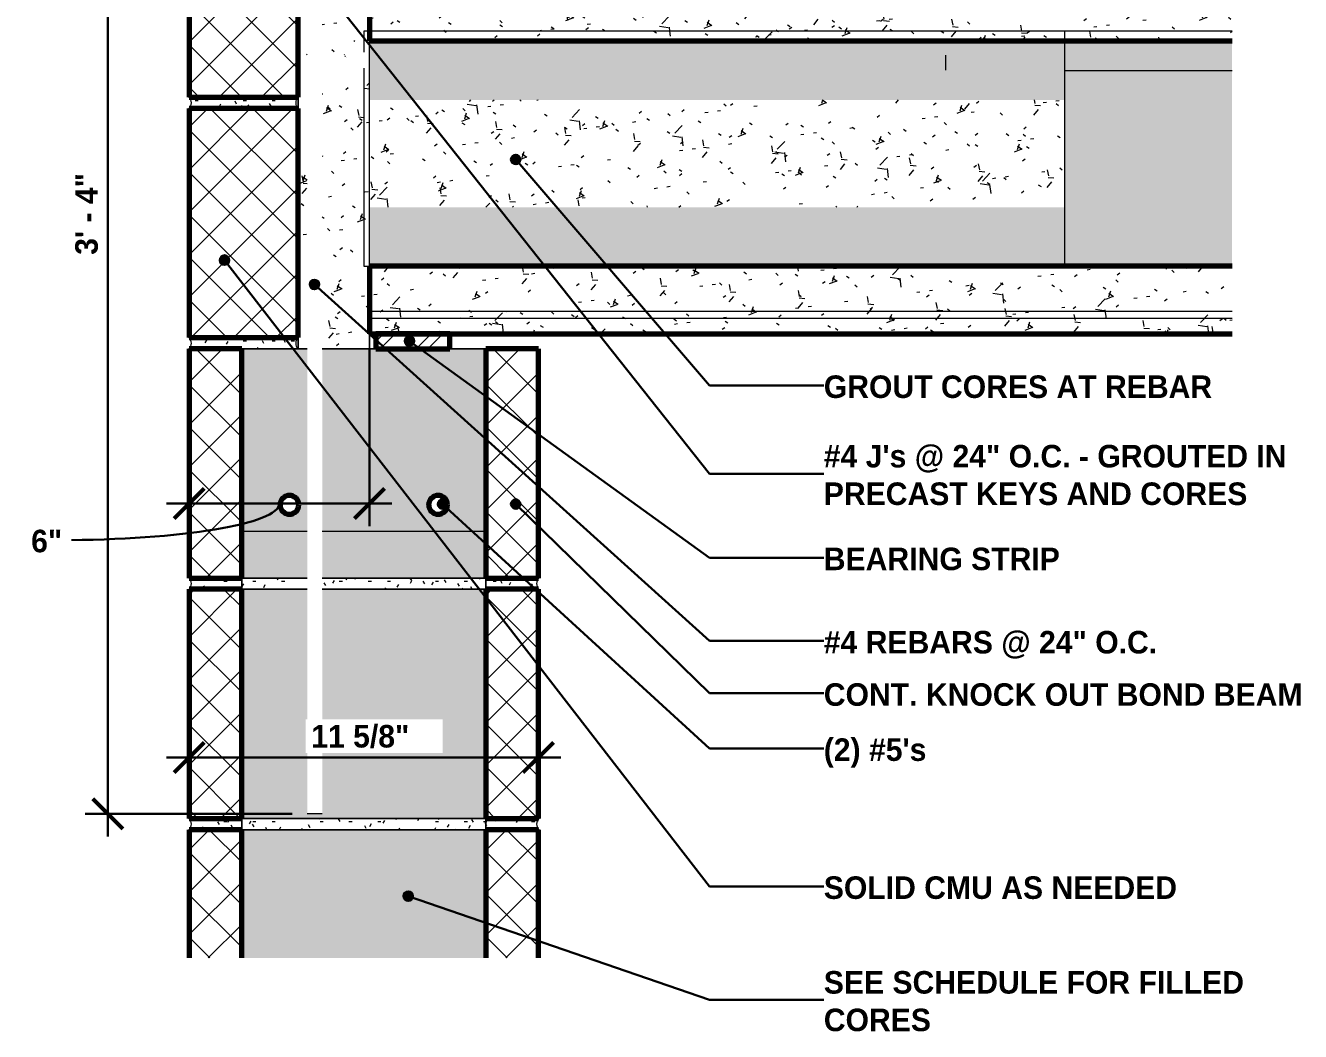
# Model space of a CAD drawing. Header units: inches. Extents: x -15746 to 650, y -81 to 12338.
# Drawn here: x 607.34 to 649.78, y -80.66 to -47.19 of the extents above; entities that cross this region are included whole.
import ezdxf

# ---------------------------------------------------------------- set-up
doc = ezdxf.new("R2010")
doc.units = ezdxf.units.IN
doc.header["$MEASUREMENT"] = 0
for name, color, linetype, lineweight in [('A-ANNO-DIMS', 211, 'Continuous', 9), ('A-ANNO-DIMS-8', 211, 'Continuous', 9), ('A-ANNO-IDEN', 131, 'Continuous', 30), ('A-WALL', 113, 'Continuous', 13), ('A-WALL-PATT', 111, 'Continuous', 18)]:
    doc.layers.add(name, color=color, linetype=linetype, lineweight=lineweight)
doc.styles.add('Century Gothic_B_1', font='', dxfattribs={"height": 0.75})
doc.styles.get('Century Gothic_B_1').set_extended_font_data('Century Gothic', bold=True)
doc.dimstyles.new('OD__1_16__Tol__', dxfattribs={"dimscale": 12, "dimtxt": 0.783126, "dimasz": 0.083333, "dimexe": 0.0625, "dimexo": 0.041667, "dimgap": 0.010417, "dimtad": 1, "dimdec": 4, "dimrnd": 0.0625, "dimzin": 3, "dimdsep": 46, "dimlunit": 4, "dimtxsty": 'Century Gothic_B_1', "dimblk1": 'OBLIQUE', "dimblk2": 'OBLIQUE', "dimsah": 1, "dimcen": 0.09, "dimdle": 0.0625, "dimazin": 0, "dimtfac": 1, "dimtdec": 4, "dimtix": 1, "dimtmove": 0, "dimatfit": 3, "dimfxl": 1, "dimtvp": 1, "dimtfill": 1, "dimfrac": 2, "dimtolj": 1, "dimtzin": 0, "dimlwd": 30, "dimlwe": 30, "dimarcsym": 2})
doc.dimstyles.new('OD__1_16__Tol___1', dxfattribs={"dimscale": 12, "dimtxt": 0.783126, "dimasz": 0.083333, "dimexe": 0.0625, "dimexo": 0.041667, "dimgap": 0.010417, "dimtad": 1, "dimdec": 4, "dimrnd": 0.0625, "dimzin": 3, "dimdsep": 46, "dimlunit": 4, "dimtxsty": 'Century Gothic_B_1', "dimblk1": 'OBLIQUE', "dimblk2": 'OBLIQUE', "dimsah": 1, "dimcen": 0.09, "dimdle": 0.0625, "dimazin": 0, "dimtfac": 1, "dimtdec": 4, "dimtix": 1, "dimtmove": 1, "dimatfit": 3, "dimfxl": 1, "dimtvp": 1, "dimtfill": 1, "dimfrac": 2, "dimtolj": 1, "dimtzin": 0, "dimlwd": 30, "dimlwe": 30, "dimarcsym": 2})
doc.dimstyles.new('OD__1_8__Tol__', dxfattribs={"dimscale": 12, "dimtxt": 0.783126, "dimasz": 0.083333, "dimexe": 0.0625, "dimexo": 0.041667, "dimgap": 0.010417, "dimtad": 1, "dimdec": 3, "dimrnd": 0.125, "dimzin": 3, "dimdsep": 46, "dimlunit": 4, "dimtxsty": 'Century Gothic_B_1', "dimblk1": 'OBLIQUE', "dimblk2": 'OBLIQUE', "dimsah": 1, "dimcen": 0.09, "dimdle": 0.0625, "dimazin": 0, "dimtfac": 1, "dimtdec": 4, "dimtix": 1, "dimtmove": 0, "dimatfit": 3, "dimfxl": 1, "dimtvp": 1, "dimtfill": 1, "dimfrac": 2, "dimtolj": 1, "dimtzin": 0, "dimlwd": 30, "dimlwe": 30, "dimarcsym": 2})
pattern_1 = [(50, (2007.869, -114.959), (2.29529108, -0.20022947), [0.24, -2.64]), (355, (2007.869, -114.959), (-0.44391855, 2.40684884), [0.192, -2.112]), (100.451, (2008.061, -114.976), (1.85147686, 2.206452), [0.204, -2.244]), (46.184, (2007.869, -114.319), (3.41498314, -0.5298822), [0.36, -3.96]), (96.636, (2008.154, -114.363), (2.9907744, 3.1175039), [0.306, -3.365]), (351.184, (2007.869, -114.319), (2.9911175, 3.1174062), [0.288, -3.168]), (21, (2008.189, -114.479), (1.91043364, -1.28790384), [0.24, -2.64]), (326, (2008.189, -114.479), (0.77860356, 2.3202934), [0.192, -2.112]), (71.451, (2008.349, -114.586), (2.6890473, 1.0321926), [0.204, -2.244]), (37.5, (2007.869, -114.959), (0.038893785, 1.064692103), [0.106, -1.981, 0.106, -2.038, -2.12]), (37.5, (2007.869, -114.959), (0.038893785, 1.064692103), [-4.23, 0.106, -2.014]), (7.5, (2007.869, -114.959), (0.84152303, 1.26163425), [0.106, -1.117, 0.106, -1.933, -0.808]), (7.5, (2007.869, -114.959), (0.84152303, 1.26163425), [-3.261, 0.106, -0.702]), (327.5, (2007.156, -114.959), (1.707841713, -0.07187965), [0.106, -0.694, 0.106, -2.39, -3.312]), (327.5, (2007.156, -114.959), (1.707841713, -0.07187965), [-3.296, 0.106, -3.206]), (317.5, (2006.836, -114.959), (1.86586297, 0.32069512), [0.106, -0.934, 0.106, -1.552, -2.352]), (317.5, (2006.836, -114.959), (1.86586297, 0.32069512), [-2.698, 0.106, -2.246])]
pattern_2 = [(0, (2007.869, -114.959), (1.28, 0.32), [0.106, -0.854, 0.106, -0.854, -5.12]), (0, (2007.869, -114.959), (1.28, 0.32), [-1.92, 0.106, -1.814, 0.106, -0.854, -2.24]), (0, (2007.869, -114.959), (1.28, 0.32), [-4.8, 0.106, -0.534, 0.106, -1.494]), (120, (2008.349, -114.799), (-0.917128129, 0.948512517), [0.106, -0.854, 0.106, -0.854, -5.12]), (120, (2008.349, -114.799), (-0.917128129, 0.948512517), [-1.92, 0.106, -1.814, 0.106, -0.854, -2.24]), (120, (2008.349, -114.799), (-0.917128129, 0.948512517), [-4.8, 0.106, -0.534, 0.106, -1.494]), (240, (2008.509, -114.159), (-0.362871871, -1.268512517), [0.106, -0.854, 0.106, -0.854, -5.12]), (240, (2008.509, -114.159), (-0.362871871, -1.268512517), [-1.92, 0.106, -1.814, 0.106, -0.854, -2.24]), (240, (2008.509, -114.159), (-0.362871871, -1.268512517), [-4.8, 0.106, -0.534, 0.106, -1.494])]
pattern_3 = [(45, (2007.869, -114.959), (-0.70710678, 0.70710678), []), (135, (2007.869, -114.959), (-0.70710678, -0.70710678), [])]

# ---------------------------------------------------------------- blocks, each defined once
blk = doc.blocks.new('Generic Models 56 - Generic Models 1-1882164-DETAIL - AT CMU SHELF AT RAMP')
at = {"layer": 'A-WALL-PATT', "lineweight": 9}
h = blk.add_hatch(dxfattribs=at)
h.set_pattern_fill('FP_45', color=256, style=0, pattern_type=2)
h.set_pattern_definition(pattern_1)
h.paths.add_polyline_path([(16980.352, -57.946), (16981.922, -57.946), (16981.922, -55.196), (16981.734, -55.196), (16981.734, -48.61), (16981.661, -48.587), (16981.466, -48.493), (16981.29, -48.367), (16981.135, -48.209), (16981.02, -48.044), (16980.927, -47.843), (16980.871, -47.636), (16980.852, -47.419), (16980.852, -45.446), (16980.352, -45.446), (16980.352, -57.549)], flags=0)
h.paths.add_polyline_path([(16979.852, -57.946), (16979.852, -45.446), (16979.547, -45.446), (16979.547, -57.946)], flags=0)
h.paths.add_polyline_path([(16981.734, -48.071), (16981.734, -47.374), (16981.922, -47.374), (16981.922, -45.446), (16981.352, -45.446), (16981.352, -47.419), (16981.383, -47.625), (16981.457, -47.799), (16981.578, -47.954), (16981.727, -48.068)], flags=0)
at = {"layer": 'A-WALL', "lineweight": 18}
for p, q in [((16977.672, -37.071), (16977.672, -30.979)), ((16977.672, -30.979), (16977.672, -37.071)), ((16981.797, -30.979), (16981.797, -37.071)), ((16981.797, -37.071), (16981.797, -30.979)), ((16977.672, -37.446), (16977.672, -37.071)), ((16977.672, -37.071), (16977.672, -37.446)), ((16981.797, -37.071), (16981.797, -37.446)), ((16981.797, -37.446), (16981.797, -37.071)), ((16977.672, -45.071), (16977.672, -37.446)), ((16977.672, -37.446), (16977.672, -45.071)), ((16981.797, -37.446), (16981.797, -45.071)), ((16981.797, -45.071), (16981.797, -37.446)), ((16977.672, -45.446), (16977.672, -45.071)), ((16977.672, -45.071), (16977.672, -45.446)), ((16981.797, -45.071), (16981.922, -45.071)), ((16981.922, -45.071), (16981.797, -45.071)), ((16981.922, -45.071), (16981.922, -45.446)), ((16981.922, -45.446), (16981.922, -45.071)), ((16979.547, -45.446), (16977.672, -45.446)), ((16977.672, -45.446), (16979.547, -45.446)), ((16979.547, -49.571), (16979.547, -45.446)), ((16979.547, -45.446), (16979.547, -49.571)), ((16981.922, -45.446), (16981.922, -47.374)), ((16981.922, -47.696), (16981.922, -45.446)), ((16981.922, -48.145), (16981.922, -47.696)), ((16981.922, -49.662), (16981.922, -48.653)), ((16979.547, -49.946), (16979.547, -49.571)), ((16979.547, -49.571), (16979.547, -49.946)), ((16979.547, -57.571), (16979.547, -49.946)), ((16979.547, -49.946), (16979.547, -57.571)), ((16981.922, -53.231), (16981.922, -49.662)), ((16981.922, -55.196), (16981.922, -53.231)), ((16981.922, -55.196), (16981.922, -57.446)), ((16981.922, -57.446), (16981.922, -55.196)), ((16979.547, -57.946), (16979.547, -57.571)), ((16979.547, -57.571), (16979.547, -57.946)), ((16981.922, -57.446), (16981.922, -57.946)), ((16981.922, -57.946), (16981.922, -57.446)), ((16979.852, -57.946), (16979.547, -57.946)), ((16979.547, -57.946), (16979.852, -57.946)), ((16981.922, -57.946), (16980.352, -57.946)), ((16980.352, -57.946), (16981.922, -57.946))]:
    blk.add_line(p, q, dxfattribs=at)
blk = doc.blocks.new('Generic Models 57 - Generic Models 65-1882173-DETAIL - AT CMU SHELF AT RAMP')
at = {"layer": 'A-WALL-PATT', "lineweight": 9}
h = blk.add_hatch(dxfattribs=at)
h.set_pattern_fill('FP_46', color=256, style=0, pattern_type=2)
h.set_pattern_definition(pattern_2)
h.paths.add_polyline_path([(16975.963, -57.946), (16979.547, -57.946), (16979.505, -57.891), (16979.479, -57.827), (16979.471, -57.759), (16979.479, -57.69), (16979.505, -57.626), (16979.547, -57.571), (16975.922, -57.571), (16975.963, -57.626), (16975.989, -57.69), (16975.998, -57.759), (16975.989, -57.827), (16975.963, -57.891), (16975.922, -57.946)], flags=0)
at = {"layer": 'A-WALL', "lineweight": 18}
for p, q in [((16979.547, -57.571), (16975.922, -57.571)), ((16975.922, -57.571), (16979.547, -57.571)), ((16975.922, -57.946), (16977.672, -57.946)), ((16977.672, -57.946), (16975.922, -57.946)), ((16977.672, -57.946), (16979.547, -57.946)), ((16977.689, -57.946), (16977.672, -57.946)), ((16979.547, -57.946), (16977.689, -57.946))]:
    blk.add_line(p, q, dxfattribs=at)
for centre, start, end in [((16975.73, -57.759), 315.7157, 44.2843), ((16975.73, -57.759), 315.7157, 44.2843), ((16979.739, -57.759), 135.7157, 224.2843), ((16979.739, -57.759), 135.7157, 224.2843)]:
    blk.add_arc(centre, 0.269, start, end, dxfattribs=at)
blk = doc.blocks.new('Dowel2 - Dowel-1882205-DETAIL - AT CMU SHELF AT RAMP')
at = {"layer": 'A-WALL', "lineweight": 18, "transparency": 33554585}
for points in [[(17005.073, -49.662), (17005.073, -47.696), (16981.922, -47.696), (16981.922, -48.145), (16982.102, -48.169), (17001.102, -48.169), (17001.102, -48.669), (16982.102, -48.669), (16981.922, -48.653), (16981.922, -49.662), (17004.694, -49.662)], [(17010.637, -55.196), (17010.637, -51.446), (17005.073, -51.446), (17005.073, -55.196)], [(16981.922, -55.196), (17005.073, -55.196), (17005.073, -53.231), (16981.922, -53.231), (16981.922, -55.164)]]:
    blk.add_hatch(color=256, dxfattribs=at).paths.add_polyline_path(points, flags=0)
h = blk.add_hatch(color=256, dxfattribs=at)
h.paths.add_polyline_path([(17010.637, -51.446), (17010.637, -47.696), (17005.073, -47.696), (17005.073, -51.446)], flags=0)
h.paths.add_polyline_path([(16982.404, -48.669), (17001.102, -48.666), (17001.102, -48.169), (16982.102, -48.169), (16981.922, -48.145), (16981.922, -48.653), (16982.102, -48.669)], flags=0)
at = {"layer": 'A-WALL-PATT', "lineweight": 9}
h = blk.add_hatch(dxfattribs=at)
h.set_pattern_fill('FP_45', color=256, style=0, pattern_type=2)
h.set_pattern_definition(pattern_1)
h.paths.add_polyline_path([(17005.073, -57.446), (17010.637, -57.446), (17010.637, -55.196), (16981.922, -55.196), (16981.922, -57.446), (16998.75, -57.446)], flags=0)
h.paths.add_polyline_path([(17005.073, -47.696), (17010.637, -47.696), (17010.637, -45.446), (16981.922, -45.446), (16981.922, -47.374), (17005.073, -47.374)], flags=0)
h = blk.add_hatch(dxfattribs=at)
h.set_pattern_fill('FP_45', color=256, style=0, pattern_type=2)
h.set_pattern_definition(pattern_1)
h.paths.add_polyline_path([(16981.922, -47.696), (17005.073, -47.696), (17005.073, -47.374), (16981.922, -47.374)], flags=0)
at = {"layer": 'A-WALL', "lineweight": 70}
for p, q in [((16981.922, -45.446), (16981.922, -47.696)), ((17010.637, -45.446), (16981.922, -45.446)), ((16981.922, -47.696), (17010.637, -47.696)), ((16981.922, -55.196), (16981.922, -57.446)), ((17010.637, -55.196), (16981.922, -55.196)), ((16981.922, -57.446), (17010.637, -57.446))]:
    blk.add_line(p, q, dxfattribs=at)
at = {"layer": 'A-WALL', "lineweight": 18}
for p, q in [((16981.922, -45.446), (16981.922, -45.946)), ((16983.547, -45.446), (16981.922, -45.446)), ((17010.637, -45.446), (16983.547, -45.446)), ((16981.922, -45.946), (16981.922, -47.374)), ((17010.637, -45.946), (16981.922, -45.946)), ((17010.637, -47.374), (17005.073, -47.374)), ((16981.922, -49.659), (16981.922, -47.696)), ((17010.637, -48.69), (17005.073, -48.69)), ((16981.922, -55.196), (16981.922, -53.233)), ((16981.922, -55.196), (16981.922, -56.698)), ((16981.922, -56.698), (16981.922, -56.934)), ((17010.637, -56.698), (16981.922, -56.698)), ((17010.637, -56.698), (16981.922, -56.698)), ((16981.922, -56.934), (16981.922, -57.446)), ((17010.637, -56.934), (16981.922, -56.934)), ((16982.141, -57.446), (16981.922, -57.446)), ((16984.6, -57.446), (16982.141, -57.446)), ((17010.637, -57.446), (16984.6, -57.446))]:
    blk.add_line(p, q, dxfattribs=at)
blk = doc.blocks.new('Generic Models 59 - Generic Models 65-1882212-DETAIL - AT CMU SHELF AT RAMP')
at = {"layer": 'A-WALL-PATT', "lineweight": 9}
h = blk.add_hatch(dxfattribs=at)
h.set_pattern_fill('FP_46', color=256, style=0, pattern_type=2)
h.set_pattern_definition(pattern_2)
h.paths.add_polyline_path([(16985.797, -73.946), (16987.565, -73.946), (16987.523, -73.891), (16987.497, -73.827), (16987.488, -73.759), (16987.497, -73.69), (16987.523, -73.626), (16987.565, -73.571), (16985.797, -73.571), (16985.797, -73.938)], flags=0)
h.paths.add_polyline_path([(16975.922, -73.946), (16977.672, -73.946), (16977.672, -73.571), (16975.922, -73.571), (16975.963, -73.626), (16975.989, -73.69), (16975.998, -73.759), (16975.989, -73.827), (16975.963, -73.891)], flags=0)
h = blk.add_hatch(dxfattribs=at)
h.set_pattern_fill('FP_46', color=256, style=0, pattern_type=2)
h.set_pattern_definition(pattern_2)
h.paths.add_polyline_path([(16985.73, -73.946), (16985.797, -73.946), (16985.797, -73.571), (16977.672, -73.571), (16977.672, -73.946), (16985.65, -73.946)], flags=0)
at = {"layer": 'A-WALL', "lineweight": 18}
for p, q in [((16977.672, -73.571), (16975.922, -73.571)), ((16975.922, -73.571), (16977.672, -73.571)), ((16985.797, -73.571), (16977.672, -73.571)), ((16977.672, -73.571), (16977.739, -73.571)), ((16977.739, -73.571), (16985.73, -73.571)), ((16985.73, -73.571), (16985.797, -73.571)), ((16987.547, -73.571), (16985.797, -73.571)), ((16985.797, -73.571), (16987.547, -73.571)), ((16987.565, -73.571), (16987.547, -73.571)), ((16987.547, -73.571), (16987.565, -73.571)), ((16975.922, -73.946), (16977.672, -73.946)), ((16977.672, -73.946), (16975.922, -73.946)), ((16977.672, -73.946), (16985.797, -73.946)), ((16977.739, -73.946), (16977.672, -73.946)), ((16985.73, -73.946), (16977.739, -73.946)), ((16985.797, -73.946), (16985.73, -73.946)), ((16985.797, -73.946), (16987.547, -73.946)), ((16987.547, -73.946), (16985.797, -73.946)), ((16987.547, -73.946), (16987.565, -73.946)), ((16987.565, -73.946), (16987.547, -73.946))]:
    blk.add_line(p, q, dxfattribs=at)
for centre, start, end in [((16975.73, -73.759), 315.7157, 44.2843), ((16975.73, -73.759), 315.7157, 44.2843), ((16987.757, -73.759), 135.7157, 224.2843), ((16987.757, -73.759), 135.7157, 224.2843)]:
    blk.add_arc(centre, 0.269, start, end, dxfattribs=at)
blk = doc.blocks.new('Generic Models 60 - Generic Models 1-1882229-DETAIL - AT CMU SHELF AT RAMP')
at = {"layer": 'A-WALL-PATT', "lineweight": 9}
h = blk.add_hatch(dxfattribs=at)
h.set_pattern_fill('FP_47', color=256, style=0, pattern_type=2)
h.set_pattern_definition([(45, (2007.869, -114.959), (-0.791959595, 0.791959595), []), (45, (2007.869, -113.759), (-0.791959595, 0.791959595), [])])
h.paths.add_polyline_path([(16983.89, -57.946), (16984.6, -57.946), (16984.6, -57.446), (16982.141, -57.446), (16982.141, -57.946)], flags=0)
at = {"layer": 'A-WALL', "lineweight": 70}
for p, q in [((16984.6, -57.446), (16982.141, -57.446)), ((16982.141, -57.446), (16982.141, -57.946)), ((16984.6, -57.946), (16984.6, -57.446)), ((16982.141, -57.946), (16984.6, -57.946))]:
    blk.add_line(p, q, dxfattribs=at)
blk = doc.blocks.new('Dowel4 - Dowel-1882244-DETAIL - AT CMU SHELF AT RAMP')
at = {"layer": 'A-WALL', "lineweight": 18}
for p, q in [((17001.102, -48.169), (17001.102, -48.199)), ((17001.102, -48.202), (17001.102, -48.668))]:
    blk.add_line(p, q, dxfattribs=at)
blk = doc.blocks.new('Generic Models 55 - Generic Models 65-1882256-DETAIL - AT CMU SHELF AT RAMP')
at = {"layer": 'A-WALL', "lineweight": 18, "transparency": 33554585}
for points in [[(16978.172, -73.571), (16978.172, -65.946), (16977.672, -65.946), (16977.672, -73.571), (16978.043, -73.571)], [(16978.172, -73.571), (16985.297, -73.571), (16985.297, -65.946), (16980.352, -65.946), (16980.352, -73.419), (16979.852, -73.419), (16979.852, -65.946), (16978.172, -65.946), (16978.172, -72.31)], [(16985.797, -73.571), (16985.797, -65.946), (16985.297, -65.946), (16985.297, -73.571), (16985.78, -73.571)]]:
    blk.add_hatch(color=256, dxfattribs=at).paths.add_polyline_path(points, flags=0)
at = {"layer": 'A-WALL-PATT', "lineweight": 9}
h = blk.add_hatch(dxfattribs=at)
h.set_pattern_fill('FP_48', color=256, style=0, pattern_type=2)
h.set_pattern_definition(pattern_3)
h.paths.add_polyline_path([(16986.862, -73.571), (16987.547, -73.571), (16987.547, -65.946), (16985.797, -65.946), (16985.797, -73.571)], flags=0)
h.paths.add_polyline_path([(16976.46, -73.571), (16977.672, -73.571), (16977.672, -65.946), (16975.922, -65.946), (16975.922, -73.571), (16975.963, -73.571)], flags=0)
at = {"layer": 'A-WALL', "lineweight": 70}
for p, q in [((16977.672, -65.946), (16975.922, -65.946)), ((16975.922, -65.946), (16975.922, -73.571)), ((16977.672, -73.571), (16977.672, -65.946)), ((16987.547, -65.946), (16985.797, -65.946)), ((16985.797, -65.946), (16985.797, -73.571)), ((16987.547, -73.571), (16987.547, -65.946)), ((16975.922, -73.571), (16977.672, -73.571)), ((16985.797, -73.571), (16987.547, -73.571))]:
    blk.add_line(p, q, dxfattribs=at)
at = {"layer": 'A-WALL', "lineweight": 18}
for p, q in [((16977.672, -65.946), (16975.922, -65.946)), ((16975.922, -65.946), (16975.922, -73.571)), ((16977.739, -65.946), (16977.672, -65.946)), ((16977.672, -65.946), (16978.172, -65.946)), ((16977.739, -65.946), (16977.672, -65.946)), ((16977.672, -65.946), (16977.739, -65.946)), ((16979.852, -65.946), (16977.739, -65.946)), ((16977.818, -65.946), (16977.739, -65.946)), ((16977.739, -65.946), (16977.818, -65.946)), ((16978.043, -65.946), (16977.818, -65.946)), ((16977.818, -65.946), (16978.172, -65.946)), ((16978.172, -65.946), (16978.043, -65.946)), ((16978.172, -65.946), (16979.852, -65.946)), ((16979.852, -65.946), (16978.172, -65.946)), ((16978.172, -65.946), (16979.852, -65.946)), ((16985.73, -65.946), (16980.352, -65.946)), ((16980.352, -65.946), (16985.297, -65.946)), ((16985.297, -65.946), (16980.352, -65.946)), ((16980.352, -65.946), (16985.297, -65.946)), ((16985.297, -65.946), (16985.797, -65.946)), ((16985.547, -65.946), (16985.297, -65.946)), ((16985.297, -65.946), (16985.426, -65.946)), ((16985.426, -65.946), (16985.73, -65.946)), ((16985.65, -65.946), (16985.547, -65.946)), ((16985.73, -65.946), (16985.65, -65.946)), ((16985.797, -65.946), (16985.73, -65.946)), ((16985.78, -65.946), (16985.73, -65.946)), ((16985.73, -65.946), (16985.797, -65.946)), ((16985.797, -65.946), (16985.78, -65.946)), ((16987.547, -65.946), (16985.797, -65.946)), ((16987.547, -73.571), (16987.547, -65.946)), ((16975.922, -73.571), (16977.672, -73.571)), ((16977.689, -73.571), (16977.672, -73.571)), ((16977.672, -73.571), (16977.739, -73.571)), ((16977.672, -73.571), (16977.739, -73.571)), ((16978.172, -73.571), (16977.672, -73.571)), ((16977.739, -73.571), (16977.689, -73.571)), ((16977.818, -73.571), (16977.739, -73.571)), ((16977.739, -73.571), (16977.922, -73.571)), ((16977.739, -73.571), (16985.73, -73.571)), ((16977.922, -73.571), (16977.818, -73.571)), ((16978.043, -73.571), (16977.922, -73.571)), ((16977.922, -73.571), (16978.172, -73.571)), ((16978.172, -73.571), (16978.043, -73.571)), ((16985.297, -73.571), (16978.172, -73.571)), ((16978.172, -73.571), (16985.297, -73.571)), ((16985.297, -73.571), (16978.172, -73.571)), ((16985.426, -73.571), (16985.297, -73.571)), ((16985.297, -73.571), (16985.73, -73.571)), ((16985.797, -73.571), (16985.297, -73.571)), ((16985.547, -73.571), (16985.426, -73.571)), ((16985.65, -73.571), (16985.547, -73.571)), ((16985.73, -73.571), (16985.65, -73.571)), ((16985.797, -73.571), (16985.73, -73.571)), ((16985.73, -73.571), (16985.797, -73.571)), ((16985.73, -73.571), (16985.797, -73.571)), ((16985.797, -73.571), (16987.547, -73.571))]:
    blk.add_line(p, q, dxfattribs=at)
blk = doc.blocks.new('Generic Models 63 - Generic Models 1-1882272-DETAIL - AT CMU SHELF AT RAMP')
at = {"layer": 'A-WALL-PATT', "lineweight": 9}
h = blk.add_hatch(dxfattribs=at)
h.set_pattern_fill('FP_48', color=256, style=0, pattern_type=2)
h.set_pattern_definition(pattern_3)
h.paths.add_polyline_path([(16975.922, -57.571), (16979.547, -57.571), (16979.547, -49.946), (16975.922, -49.946), (16975.922, -57.549)], flags=0)
at = {"layer": 'A-WALL', "lineweight": 70}
for p, q in [((16979.547, -49.946), (16975.922, -49.946)), ((16975.922, -49.946), (16975.922, -57.571)), ((16979.547, -57.571), (16979.547, -49.946)), ((16975.922, -57.571), (16979.547, -57.571))]:
    blk.add_line(p, q, dxfattribs=at)
at = {"layer": 'A-WALL', "lineweight": 18}
for p, q in [((16975.922, -57.571), (16975.922, -49.946)), ((16975.922, -49.946), (16979.547, -49.946)), ((16979.547, -49.946), (16979.547, -57.571)), ((16979.547, -57.571), (16975.922, -57.571))]:
    blk.add_line(p, q, dxfattribs=at)
blk = doc.blocks.new('Generic Models 58 - Generic Models 65-1882284-DETAIL - AT CMU SHELF AT RAMP')
at = {"layer": 'A-WALL-PATT', "lineweight": 9}
h = blk.add_hatch(dxfattribs=at)
h.set_pattern_fill('FP_46', color=256, style=0, pattern_type=2)
h.set_pattern_definition(pattern_2)
h.paths.add_polyline_path([(16975.922, -49.946), (16979.547, -49.946), (16979.505, -49.891), (16979.479, -49.827), (16979.471, -49.759), (16979.479, -49.69), (16979.505, -49.626), (16979.547, -49.571), (16975.922, -49.571), (16975.963, -49.626), (16975.989, -49.69), (16975.998, -49.759), (16975.989, -49.827), (16975.963, -49.891)], flags=0)
at = {"layer": 'A-WALL', "lineweight": 18}
for p, q in [((16979.547, -49.571), (16975.922, -49.571)), ((16975.922, -49.571), (16979.547, -49.571)), ((16975.922, -49.946), (16979.547, -49.946)), ((16979.547, -49.946), (16975.922, -49.946))]:
    blk.add_line(p, q, dxfattribs=at)
for centre, start, end in [((16975.73, -49.759), 315.7157, 44.2843), ((16975.73, -49.759), 315.7157, 44.2843), ((16979.739, -49.759), 135.7157, 224.2843), ((16979.739, -49.759), 135.7157, 224.2843)]:
    blk.add_arc(centre, 0.269, start, end, dxfattribs=at)
blk = doc.blocks.new('Generic Models 64 - Generic Models 1-1882301-DETAIL - AT CMU SHELF AT RAMP')
at = {"layer": 'A-WALL-PATT', "lineweight": 9}
h = blk.add_hatch(dxfattribs=at)
h.set_pattern_fill('FP_48', color=256, style=0, pattern_type=2)
h.set_pattern_definition(pattern_3)
h.paths.add_polyline_path([(16975.963, -49.571), (16979.547, -49.571), (16979.547, -45.446), (16975.922, -45.446), (16975.922, -49.571)], flags=0)
at = {"layer": 'A-WALL', "lineweight": 70}
for p, q in [((16979.547, -45.446), (16975.922, -45.446)), ((16975.922, -45.446), (16975.922, -49.571)), ((16979.547, -49.571), (16979.547, -45.446)), ((16975.922, -49.571), (16979.547, -49.571))]:
    blk.add_line(p, q, dxfattribs=at)
at = {"layer": 'A-WALL', "lineweight": 18}
for p, q in [((16975.922, -49.571), (16975.922, -45.446)), ((16975.922, -45.446), (16977.672, -45.446)), ((16977.672, -45.446), (16979.547, -45.446)), ((16979.547, -45.446), (16979.547, -49.571)), ((16979.547, -49.571), (16975.922, -49.571))]:
    blk.add_line(p, q, dxfattribs=at)
blk = doc.blocks.new('Generic Models 68 - Generic Models 1-1882349-DETAIL - AT CMU SHELF AT RAMP')
at = {"layer": 'A-WALL', "lineweight": 18}
for p, q in [((16977.672, -57.946), (16977.689, -57.946)), ((16977.672, -64.018), (16977.672, -57.946)), ((16977.672, -57.946), (16977.672, -65.571)), ((16979.852, -57.946), (16977.672, -57.946)), ((16977.689, -57.946), (16979.547, -57.946)), ((16979.547, -57.946), (16979.852, -57.946)), ((16980.352, -57.946), (16981.922, -57.946)), ((16982.141, -57.946), (16980.352, -57.946)), ((16981.922, -57.946), (16982.141, -57.946)), ((16982.141, -57.946), (16984.6, -57.946)), ((16984.6, -57.946), (16983.89, -57.946)), ((16984.6, -57.946), (16985.797, -57.946)), ((16985.797, -57.946), (16984.6, -57.946)), ((16985.797, -57.946), (16985.797, -64.018)), ((16985.797, -65.571), (16985.797, -57.946)), ((16977.672, -65.571), (16977.672, -64.018)), ((16985.797, -64.018), (16985.797, -65.571)), ((16977.672, -65.946), (16977.672, -65.571)), ((16977.672, -65.571), (16977.672, -65.946)), ((16985.797, -65.571), (16985.797, -65.946)), ((16985.797, -65.946), (16985.797, -65.571)), ((16977.672, -73.571), (16977.672, -65.946)), ((16977.672, -65.946), (16977.672, -73.571)), ((16985.797, -65.946), (16985.797, -73.571)), ((16985.797, -73.571), (16985.797, -65.946)), ((16977.672, -73.946), (16977.672, -73.571)), ((16977.672, -73.571), (16977.672, -73.946)), ((16985.797, -73.571), (16985.797, -73.946)), ((16985.797, -73.946), (16985.797, -73.571)), ((16977.672, -78.215), (16977.672, -73.946)), ((16977.672, -73.946), (16977.672, -78.215)), ((16985.797, -73.946), (16985.797, -78.215)), ((16985.797, -78.215), (16985.797, -73.946))]:
    blk.add_line(p, q, dxfattribs=at)
blk = doc.blocks.new('Generic Models 70 - Generic Models 65-1882380-DETAIL - AT CMU SHELF AT RAMP')
at = {"layer": 'A-WALL', "lineweight": 18, "transparency": 33554585}
for points in [[(16977.672, -78.215), (16978.172, -78.215), (16978.172, -73.946), (16977.672, -73.946), (16977.672, -75.262)], [(16980.918, -78.215), (16985.297, -78.215), (16985.297, -73.946), (16978.172, -73.946), (16978.172, -78.215)], [(16985.354, -78.215), (16985.797, -78.215), (16985.797, -73.946), (16985.297, -73.946), (16985.297, -78.215)]]:
    blk.add_hatch(color=256, dxfattribs=at).paths.add_polyline_path(points, flags=0)
at = {"layer": 'A-WALL-PATT', "lineweight": 9}
h = blk.add_hatch(dxfattribs=at)
h.set_pattern_fill('FP_48', color=256, style=0, pattern_type=2)
h.set_pattern_definition(pattern_3)
h.paths.add_polyline_path([(16977.672, -78.215), (16977.672, -73.946), (16975.922, -73.946), (16975.922, -78.215), (16976.692, -78.215)], flags=0)
h.paths.add_polyline_path([(16987.547, -78.215), (16987.547, -73.946), (16985.797, -73.946), (16985.797, -78.215), (16986.862, -78.215)], flags=0)
at = {"layer": 'A-WALL', "lineweight": 70}
for p, q in [((16977.672, -73.946), (16975.922, -73.946)), ((16975.922, -73.946), (16975.922, -78.215)), ((16977.672, -78.215), (16977.672, -73.946)), ((16987.547, -73.946), (16985.797, -73.946)), ((16985.797, -73.946), (16985.797, -78.215)), ((16987.547, -78.215), (16987.547, -73.946))]:
    blk.add_line(p, q, dxfattribs=at)
at = {"layer": 'A-WALL', "lineweight": 18}
for p, q in [((16977.672, -73.946), (16975.922, -73.946)), ((16975.922, -73.946), (16975.922, -78.215)), ((16977.739, -73.946), (16977.672, -73.946)), ((16977.672, -73.946), (16978.172, -73.946)), ((16977.739, -73.946), (16977.672, -73.946)), ((16977.672, -73.946), (16977.739, -73.946)), ((16985.73, -73.946), (16977.739, -73.946)), ((16978.172, -73.946), (16977.739, -73.946)), ((16977.739, -73.946), (16977.922, -73.946)), ((16977.922, -73.946), (16978.043, -73.946)), ((16978.043, -73.946), (16978.172, -73.946)), ((16978.172, -73.946), (16985.297, -73.946)), ((16985.297, -73.946), (16978.172, -73.946)), ((16978.172, -73.946), (16985.297, -73.946)), ((16985.297, -73.946), (16985.797, -73.946)), ((16985.73, -73.946), (16985.297, -73.946)), ((16985.297, -73.946), (16985.73, -73.946)), ((16985.797, -73.946), (16985.73, -73.946)), ((16985.797, -73.946), (16985.73, -73.946)), ((16985.73, -73.946), (16985.797, -73.946)), ((16987.547, -73.946), (16985.797, -73.946)), ((16987.547, -78.215), (16987.547, -73.946))]:
    blk.add_line(p, q, dxfattribs=at)
blk = doc.blocks.new('Dowel3 - Dowel-1882403-DETAIL - AT CMU SHELF AT RAMP')
at = {"layer": 'A-WALL', "lineweight": 18}
blk.add_line((16980.352, -73.419), (16979.852, -73.419), dxfattribs=at)
blk = doc.blocks.new('Generic Models 61 - Generic Models 65-1882466-DETAIL - AT CMU SHELF AT RAMP')
at = {"layer": 'A-WALL-PATT', "lineweight": 9}
h = blk.add_hatch(dxfattribs=at)
h.set_pattern_fill('FP_46', color=256, style=0, pattern_type=2)
h.set_pattern_definition(pattern_2)
h.paths.add_polyline_path([(16987.547, -65.946), (16987.565, -65.946), (16987.523, -65.891), (16987.497, -65.827), (16987.488, -65.759), (16987.497, -65.69), (16987.523, -65.626), (16987.565, -65.571), (16985.797, -65.571), (16985.797, -65.946), (16987.523, -65.946)], flags=0)
h.paths.add_polyline_path([(16975.922, -65.946), (16977.672, -65.946), (16977.672, -65.571), (16975.922, -65.571), (16975.963, -65.626), (16975.989, -65.69), (16975.998, -65.759), (16975.989, -65.827), (16975.963, -65.891)], flags=0)
h = blk.add_hatch(dxfattribs=at)
h.set_pattern_fill('FP_46', color=256, style=0, pattern_type=2)
h.set_pattern_definition(pattern_2)
h.paths.add_polyline_path([(16985.547, -65.946), (16985.797, -65.946), (16985.797, -65.571), (16980.352, -65.571), (16980.352, -65.946), (16985.426, -65.946)], flags=0)
h.paths.add_polyline_path([(16978.172, -65.946), (16979.852, -65.946), (16979.852, -65.571), (16977.672, -65.571), (16977.672, -65.946), (16978.043, -65.946)], flags=0)
at = {"layer": 'A-WALL', "lineweight": 18}
for p, q in [((16977.672, -65.571), (16975.922, -65.571)), ((16975.922, -65.571), (16977.672, -65.571)), ((16979.852, -65.571), (16977.672, -65.571)), ((16985.797, -65.571), (16980.352, -65.571)), ((16987.547, -65.571), (16985.797, -65.571)), ((16985.797, -65.571), (16987.547, -65.571)), ((16987.565, -65.571), (16987.547, -65.571)), ((16987.547, -65.571), (16987.565, -65.571)), ((16975.922, -65.946), (16977.672, -65.946)), ((16977.672, -65.946), (16975.922, -65.946)), ((16977.672, -65.946), (16979.852, -65.946)), ((16977.739, -65.946), (16977.672, -65.946)), ((16979.852, -65.946), (16977.739, -65.946)), ((16980.352, -65.946), (16985.797, -65.946)), ((16985.73, -65.946), (16980.352, -65.946)), ((16985.797, -65.946), (16985.73, -65.946)), ((16985.797, -65.946), (16987.547, -65.946)), ((16987.547, -65.946), (16985.797, -65.946)), ((16987.547, -65.946), (16987.565, -65.946)), ((16987.565, -65.946), (16987.547, -65.946))]:
    blk.add_line(p, q, dxfattribs=at)
for centre, start, end in [((16975.73, -65.759), 315.7157, 44.2843), ((16975.73, -65.759), 315.7157, 44.2843), ((16987.757, -65.759), 135.7157, 224.2843), ((16987.757, -65.759), 135.7157, 224.2843)]:
    blk.add_arc(centre, 0.269, start, end, dxfattribs=at)
blk = doc.blocks.new('Generic Models 62 - Generic Models 65-1882488-DETAIL - AT CMU SHELF AT RAMP')
at = {"layer": 'A-WALL', "lineweight": 18, "transparency": 33554585}
for points in [[(16978.172, -64.018), (16978.172, -57.946), (16977.672, -57.946), (16977.675, -64.018), (16978.069, -64.018)], [(16985.376, -64.018), (16985.797, -64.018), (16985.797, -57.946), (16985.297, -57.946), (16985.297, -64.018), (16985.323, -64.018)], [(16978.172, -65.571), (16978.172, -64.018), (16977.672, -64.018), (16977.672, -65.571), (16978.043, -65.571)], [(16985.297, -65.571), (16985.797, -65.571), (16985.797, -64.018), (16985.297, -64.018)]]:
    blk.add_hatch(color=256, dxfattribs=at).paths.add_polyline_path(points, flags=0)
h = blk.add_hatch(color=256, dxfattribs=at)
h.paths.add_polyline_path([(16978.172, -64.018), (16979.852, -64.018), (16979.852, -57.946), (16978.172, -57.946), (16978.172, -63.454)], flags=0)
h.paths.add_polyline_path([(16985.297, -64.018), (16985.297, -57.946), (16980.352, -57.946), (16980.352, -64.018), (16983.89, -64.018)], flags=0)
h.paths.add_polyline_path([(16984.153, -63.444), (16984.051, -63.407), (16983.968, -63.337), (16983.914, -63.243), (16983.895, -63.136), (16983.914, -63.029), (16983.968, -62.935), (16984.051, -62.866), (16984.153, -62.828), (16984.262, -62.828), (16984.364, -62.866), (16984.447, -62.935), (16984.501, -63.029), (16984.52, -63.136), (16984.501, -63.243), (16984.447, -63.337), (16984.364, -63.407), (16984.262, -63.444)], flags=0)
h.paths.add_polyline_path([(16979.315, -63.444), (16979.207, -63.444), (16979.105, -63.407), (16979.022, -63.337), (16978.967, -63.243), (16978.949, -63.136), (16978.967, -63.029), (16979.022, -62.935), (16979.105, -62.866), (16979.207, -62.828), (16979.315, -62.828), (16979.417, -62.866), (16979.501, -62.935), (16979.555, -63.029), (16979.574, -63.136), (16979.555, -63.243), (16979.501, -63.337), (16979.417, -63.407)], flags=0)
h = blk.add_hatch(color=256, dxfattribs=at)
h.paths.add_polyline_path([(16978.172, -65.571), (16979.852, -65.571), (16979.852, -64.018), (16978.172, -64.018)], flags=0)
h.paths.add_polyline_path([(16985.297, -65.571), (16985.297, -64.018), (16980.352, -64.018), (16980.352, -65.571), (16983.89, -65.571)], flags=0)
at = {"layer": 'A-WALL-PATT', "lineweight": 9}
h = blk.add_hatch(dxfattribs=at)
h.set_pattern_fill('FP_48', color=256, style=0, pattern_type=2)
h.set_pattern_definition(pattern_3)
h.paths.add_polyline_path([(16985.797, -65.571), (16987.547, -65.571), (16987.547, -57.946), (16985.797, -57.946), (16985.797, -64.93)], flags=0)
h.paths.add_polyline_path([(16976.46, -65.571), (16977.672, -65.571), (16977.672, -57.946), (16975.922, -57.946), (16975.922, -65.571), (16975.963, -65.571)], flags=0)
at = {"layer": 'A-WALL', "lineweight": 70}
for p, q in [((16977.672, -57.946), (16975.922, -57.946)), ((16975.922, -57.946), (16975.922, -65.571)), ((16977.672, -65.571), (16977.672, -57.946)), ((16987.547, -57.946), (16985.797, -57.946)), ((16985.797, -57.946), (16985.797, -65.571)), ((16987.547, -65.571), (16987.547, -57.946)), ((16975.922, -65.571), (16977.672, -65.571)), ((16985.797, -65.571), (16987.547, -65.571))]:
    blk.add_line(p, q, dxfattribs=at)
at = {"layer": 'A-WALL', "lineweight": 18}
for p, q in [((16977.672, -57.946), (16975.922, -57.946)), ((16975.922, -57.946), (16975.922, -65.571)), ((16977.689, -57.946), (16977.672, -57.946)), ((16977.672, -57.946), (16978.172, -57.946)), ((16977.689, -57.946), (16977.672, -57.946)), ((16977.672, -57.946), (16977.689, -57.946)), ((16979.547, -57.946), (16977.689, -57.946)), ((16978.172, -57.946), (16977.689, -57.946)), ((16977.689, -57.946), (16978.043, -57.946)), ((16978.043, -57.946), (16978.172, -57.946)), ((16978.172, -57.946), (16979.547, -57.946)), ((16979.547, -57.946), (16978.172, -57.946)), ((16978.172, -57.946), (16979.547, -57.946)), ((16979.852, -57.946), (16979.547, -57.946)), ((16979.547, -57.946), (16979.852, -57.946)), ((16979.852, -57.946), (16979.547, -57.946)), ((16979.547, -57.946), (16979.852, -57.946)), ((16981.922, -57.946), (16980.352, -57.946)), ((16980.352, -57.946), (16981.922, -57.946)), ((16981.922, -57.946), (16980.352, -57.946)), ((16980.352, -57.946), (16981.922, -57.946)), ((16982.141, -57.946), (16981.922, -57.946)), ((16981.922, -57.946), (16982.141, -57.946)), ((16982.141, -57.946), (16981.922, -57.946)), ((16981.922, -57.946), (16982.141, -57.946)), ((16984.6, -57.946), (16982.141, -57.946)), ((16982.141, -57.946), (16984.6, -57.946)), ((16984.6, -57.946), (16982.141, -57.946)), ((16982.141, -57.946), (16984.6, -57.946)), ((16985.797, -57.946), (16984.6, -57.946)), ((16984.6, -57.946), (16985.297, -57.946)), ((16985.297, -57.946), (16984.6, -57.946)), ((16984.6, -57.946), (16985.297, -57.946)), ((16985.297, -57.946), (16985.797, -57.946)), ((16985.547, -57.946), (16985.297, -57.946)), ((16985.297, -57.946), (16985.547, -57.946)), ((16985.65, -57.946), (16985.547, -57.946)), ((16985.547, -57.946), (16985.73, -57.946)), ((16985.73, -57.946), (16985.65, -57.946)), ((16985.797, -57.946), (16985.73, -57.946)), ((16985.73, -57.946), (16985.797, -57.946)), ((16987.547, -57.946), (16985.797, -57.946)), ((16987.547, -65.571), (16987.547, -57.946)), ((16975.922, -65.571), (16977.672, -65.571)), ((16978.172, -65.571), (16977.672, -65.571)), ((16979.852, -65.571), (16978.172, -65.571)), ((16985.297, -65.571), (16980.352, -65.571)), ((16985.797, -65.571), (16985.297, -65.571)), ((16985.797, -65.571), (16987.547, -65.571))]:
    blk.add_line(p, q, dxfattribs=at)
blk = doc.blocks.new('Generic Models 73 - Generic Models 1-1882500-DETAIL - AT CMU SHELF AT RAMP')
at = {"layer": 'A-WALL-PATT', "lineweight": 9}
h = blk.add_hatch(dxfattribs=at)
h.set_pattern_fill('FP_45', color=256, style=0, pattern_type=2)
h.set_pattern_definition(pattern_1)
h.paths.add_polyline_path([(16981.734, -55.196), (16981.922, -55.196), (16981.922, -53.231), (17005.073, -53.231), (17005.073, -49.662), (16981.922, -49.662), (16981.922, -48.653), (16981.885, -48.65), (16981.734, -48.61), (16981.734, -55.183)], flags=0)
h.paths.add_polyline_path([(16981.922, -48.145), (16981.922, -47.374), (16981.734, -47.374), (16981.734, -48.071), (16981.908, -48.143)], flags=0)
at = {"layer": 'A-WALL', "lineweight": 18}
for p, q in [((16981.922, -47.374), (16981.734, -47.374)), ((16981.734, -47.374), (16981.734, -48.071)), ((17005.073, -47.374), (16981.922, -47.374)), ((17005.073, -47.696), (17005.073, -47.374)), ((17005.073, -49.662), (17005.073, -47.696)), ((16981.734, -48.61), (16981.734, -55.196)), ((17005.073, -53.231), (17005.073, -49.662)), ((17005.073, -55.196), (17005.073, -53.231)), ((16981.734, -55.196), (16981.922, -55.196)), ((16981.922, -55.196), (17005.073, -55.196))]:
    blk.add_line(p, q, dxfattribs=at)
blk = doc.blocks.new('Generic Models 1 - Generic Models 1-1883909-DETAIL - AT CMU SHELF AT RAMP')
at = {"layer": 'A-WALL', "lineweight": 70}
for radius, start, end in [(0.313, 0, 180), (0.312, 180, 0)]:
    blk.add_arc((16984.208, -63.136), radius, start, end, dxfattribs=at)
blk = doc.blocks.new('Generic Models 2 - Generic Models 1-1884039-DETAIL - AT CMU SHELF AT RAMP')
at = {"layer": 'A-WALL', "lineweight": 18}
for p, q in [((16977.672, -64.018), (16977.672, -65.571)), ((16977.946, -64.018), (16977.675, -64.018)), ((16979.852, -64.018), (16977.946, -64.018)), ((16985.78, -64.018), (16980.352, -64.018)), ((16985.797, -64.018), (16985.783, -64.018)), ((16985.797, -65.571), (16985.797, -64.018)), ((16977.672, -65.571), (16977.739, -65.571)), ((16977.739, -65.571), (16979.852, -65.571)), ((16980.352, -65.571), (16985.73, -65.571)), ((16985.73, -65.571), (16985.797, -65.571))]:
    blk.add_line(p, q, dxfattribs=at)
blk = doc.blocks.new('Generic Models 3 - Generic Models 1-1884160-DETAIL - AT CMU SHELF AT RAMP')
at = {"layer": 'A-WALL', "lineweight": 70}
for start, end in [(0, 180), (180, 0)]:
    blk.add_arc((16979.261, -63.136), 0.312, start, end, dxfattribs=at)
blk = doc.blocks.new('DIMBLOCK11-DETAIL - AT CMU SHELF AT RAMP')
at = {"layer": 'A-ANNO-DIMS-8', "lineweight": 30}
for p, q in [((610.085, -32.669), (610.085, -74.169)), ((616.22, -33.419), (609.335, -33.419)), ((610.085, -33.419), (616.22, -33.419)), ((616.22, -73.419), (609.335, -73.419)), ((610.085, -73.419), (616.22, -73.419))]:
    blk.add_line(p, q, dxfattribs=at)
at = {"layer": 'A-ANNO-DIMS-8', "lineweight": 50}
for p, q in [((610.085, -33.419), (609.585, -32.919)), ((610.085, -33.419), (610.585, -33.919)), ((610.085, -73.419), (609.585, -72.919)), ((610.085, -73.419), (610.585, -73.919))]:
    blk.add_line(p, q, dxfattribs=at)
at = {"layer": 'A-ANNO-DIMS-8', "color": 0, "lineweight": 30, "insert": (608.999, -54.817), "char_height": 0.75, "width": 3.35626, "attachment_point": 1, "rotation": 90, "line_spacing_factor": 0.984502, "style": 'Century Gothic_B_1', "bg_fill": 3, "box_fill_scale": 1.25, "bg_fill_color": 256, "bg_fill_true_color": 13158600, "bg_fill_transparency": 0}
blk.add_mtext('3\' - 4"', dxfattribs=at)
blk = doc.blocks.new('_Oblique')
at = {"color": 0, "linetype": 'ByBlock', "lineweight": -2}
blk.add_line((-0.5, -0.5), (0.5, 0.5), dxfattribs=at)
blk = doc.blocks.new('DIMBLOCK12-DETAIL - AT CMU SHELF AT RAMP')
at = {"layer": 'A-ANNO-DIMS-8', "lineweight": 30}
for p, q in [((612.79, -58.071), (612.79, -63.844)), ((612.79, -63.094), (612.79, -58.071)), ((618.79, -57.946), (618.79, -63.844)), ((618.79, -63.094), (618.79, -57.946)), ((619.54, -63.094), (612.04, -63.094))]:
    blk.add_line(p, q, dxfattribs=at)
at = {"layer": 'A-ANNO-DIMS-8', "lineweight": 50}
for p, q in [((612.79, -63.094), (613.29, -62.594)), ((618.79, -63.094), (619.29, -62.594)), ((612.79, -63.094), (612.29, -63.594)), ((618.79, -63.094), (618.29, -63.594))]:
    blk.add_line(p, q, dxfattribs=at)
at = {"layer": 'A-ANNO-DIMS-8', "lineweight": 30}
blk.add_ellipse((608.489, -63.094), major_axis=(7.301, 0), ratio=0.166682, start_param=4.712389, end_param=6.283185, dxfattribs=at)
at = {"layer": 'A-ANNO-DIMS-8', "color": 0, "lineweight": 30, "insert": (607.532, -63.965), "char_height": 0.75, "width": 1.14859, "attachment_point": 1, "line_spacing_factor": 0.984502, "style": 'Century Gothic_B_1', "bg_fill": 3, "box_fill_scale": 1.25, "bg_fill_color": 256, "bg_fill_true_color": 13158600, "bg_fill_transparency": 0}
blk.add_mtext('6"', dxfattribs=at)
blk = doc.blocks.new('DIMBLOCK13-DETAIL - AT CMU SHELF AT RAMP')
at = {"layer": 'A-ANNO-DIMS-8', "lineweight": 50}
for p, q in [((612.79, -71.548), (613.29, -71.048)), ((624.415, -71.548), (624.915, -71.048)), ((612.79, -71.548), (612.29, -72.048)), ((624.415, -71.548), (623.915, -72.048))]:
    blk.add_line(p, q, dxfattribs=at)
at = {"layer": 'A-ANNO-DIMS-8', "lineweight": 30}
for p, q in [((612.04, -71.548), (625.165, -71.548)), ((612.79, -71.341), (612.79, -72.298)), ((612.79, -71.548), (612.79, -71.341)), ((624.415, -71.341), (624.415, -72.298)), ((624.415, -71.548), (624.415, -71.341))]:
    blk.add_line(p, q, dxfattribs=at)
at = {"layer": 'A-ANNO-DIMS-8', "color": 0, "lineweight": 30, "insert": (616.856, -70.462), "char_height": 0.75, "width": 4.19159, "attachment_point": 1, "line_spacing_factor": 0.984502, "style": 'Century Gothic_B_1', "bg_fill": 3, "box_fill_scale": 1.25, "bg_fill_color": 256, "bg_fill_true_color": 13158600, "bg_fill_transparency": 0}
blk.add_mtext('11 5/8"', dxfattribs=at)

msp = doc.modelspace()

# ---------------------------------------------------------------- hatches: boundary and pattern name
at = {"layer": 'A-ANNO-IDEN'}
h = msp.add_hatch(color=256, dxfattribs=at)
edge = h.paths.add_edge_path(flags=0)
edge.add_arc((623.66015, -51.64026), 0.15625, 0, 360)
h = msp.add_hatch(color=256, dxfattribs=at)
edge = h.paths.add_edge_path(flags=0)
edge.add_arc((620.12805, -57.68983), 0.15625, 0, 360)
h = msp.add_hatch(color=256, dxfattribs=at)
edge = h.paths.add_edge_path(flags=0)
edge.add_arc((621.22191, -63.10847), 0.15625, 0, 360)
h = msp.add_hatch(color=256, dxfattribs=at)
edge = h.paths.add_edge_path(flags=0)
edge.add_arc((623.66015, -63.10847), 0.15625, 0, 360)
h = msp.add_hatch(color=256, dxfattribs=at)
edge = h.paths.add_edge_path(flags=0)
edge.add_arc((620.07933, -76.16247), 0.15625, 0, 360)

# ---------------------------------------------------------------- linework, layer by layer
for p, q in [((618.01018, -46.84086), (630.10848, -62.0996)), ((623.66015, -51.64026), (630.10848, -59.16343)), ((616.96617, -55.80838), (630.10848, -67.6661)), ((620.12805, -57.68983), (630.10848, -64.89396)), ((630.10848, -59.16343), (633.91606, -59.16343)), ((630.10848, -62.0996), (633.91606, -62.0996)), ((623.66015, -63.10847), (630.10848, -69.4077)), ((630.10848, -64.89396), (633.91606, -64.89396)), ((630.10848, -67.6661), (633.91606, -67.6661)), ((630.10848, -69.4077), (633.91606, -69.4077)), ((630.10848, -71.24058), (633.91606, -71.24058)), ((630.10848, -75.83274), (633.91606, -75.83274)), ((620.07933, -76.16247), (630.10848, -79.6095)), ((630.10848, -79.6095), (633.91606, -79.6095))]:
    msp.add_line(p, q, dxfattribs=at)
for centre in [(623.66015, -51.64026), (620.12805, -57.68983), (621.22191, -63.10847), (623.66015, -63.10847), (620.07933, -76.16247)]:
    msp.add_circle(centre, 0.15625, dxfattribs=at)

# ---------------------------------------------------------------- block references
at = {"layer": 'A-WALL', "lineweight": 18}
for name in ['Dowel4 - Dowel-1882244-DETAIL - AT CMU SHELF AT RAMP', 'Generic Models 56 - Generic Models 1-1882164-DETAIL - AT CMU SHELF AT RAMP', 'Dowel3 - Dowel-1882403-DETAIL - AT CMU SHELF AT RAMP', 'Generic Models 64 - Generic Models 1-1882301-DETAIL - AT CMU SHELF AT RAMP', 'Dowel2 - Dowel-1882205-DETAIL - AT CMU SHELF AT RAMP', 'Generic Models 73 - Generic Models 1-1882500-DETAIL - AT CMU SHELF AT RAMP', 'Generic Models 58 - Generic Models 65-1882284-DETAIL - AT CMU SHELF AT RAMP', 'Generic Models 63 - Generic Models 1-1882272-DETAIL - AT CMU SHELF AT RAMP', 'Generic Models 57 - Generic Models 65-1882173-DETAIL - AT CMU SHELF AT RAMP', 'Generic Models 60 - Generic Models 1-1882229-DETAIL - AT CMU SHELF AT RAMP', 'Generic Models 62 - Generic Models 65-1882488-DETAIL - AT CMU SHELF AT RAMP', 'Generic Models 68 - Generic Models 1-1882349-DETAIL - AT CMU SHELF AT RAMP', 'Generic Models 2 - Generic Models 1-1884039-DETAIL - AT CMU SHELF AT RAMP', 'Generic Models 61 - Generic Models 65-1882466-DETAIL - AT CMU SHELF AT RAMP', 'Generic Models 55 - Generic Models 65-1882256-DETAIL - AT CMU SHELF AT RAMP', 'Generic Models 59 - Generic Models 65-1882212-DETAIL - AT CMU SHELF AT RAMP', 'Generic Models 70 - Generic Models 65-1882380-DETAIL - AT CMU SHELF AT RAMP']:
    msp.add_blockref(name, (-16363.13158, 0), dxfattribs=at)
at = {"layer": 'A-WALL', "lineweight": 70}
for name in ['Generic Models 3 - Generic Models 1-1884160-DETAIL - AT CMU SHELF AT RAMP', 'Generic Models 1 - Generic Models 1-1883909-DETAIL - AT CMU SHELF AT RAMP']:
    msp.add_blockref(name, (-16363.13158, 0), dxfattribs=at)

# ---------------------------------------------------------------- texts
at = {"layer": 'A-ANNO-IDEN', "lineweight": 9, "char_height": 0.75, "attachment_point": 1, "style": 'Century Gothic_B_1'}
for s, insert, width in [('GROUT CORES AT REBAR', (633.91606, -58.8299), 14.97325), ('#4 J\'s @ 24" O.C. - GROUTED IN', (633.91606, -61.14087), 18.8365), ('PRECAST KEYS AND CORES', (633.91606, -62.39087), 16.43775), ('BEARING STRIP', (633.91606, -64.56043), 8.96375), ('#4 REBARS @ 24" O.C.', (633.91606, -67.33257), 13.20575), ('CONT. KNOCK OUT BOND BEAM', (633.91606, -69.07417), 19.7455), ("(2) #5's", (633.91606, -70.90705), 4.3935), ('SOLID CMU AS NEEDED', (633.91606, -75.49921), 14.11475), ('SEE SCHEDULE FOR FILLED', (633.91606, -78.65077), 15.453), ('CORES', (633.91606, -79.90077), 4.21675)]:
    msp.add_mtext(s, dxfattribs=dict(at, insert=insert, width=width))

# ---------------------------------------------------------------- next in the draw order: dimensions: what is measured, and where the dimension line sits
at = {"layer": 'A-ANNO-DIMS', "lineweight": 30}
dim = msp.add_linear_dim(base=(610.08488, -73.41889), p1=(616.72049, -33.41889), p2=(616.72049, -73.41889), angle=90, dimstyle='OD__1_16__Tol__', override={"dimpost": '<>', "dimfxl": 40}, dxfattribs=at)
dim.commit()
dim.dimension.update_dxf_attribs({"geometry": 'DIMBLOCK11-DETAIL - AT CMU SHELF AT RAMP', "text_midpoint": (609.56602, -53.41889)})

# ---------------------------------------------------------------- next in the draw order: hatches: boundary and pattern name
at = {"layer": 'A-ANNO-IDEN'}
h = msp.add_hatch(color=256, dxfattribs=at)
edge = h.paths.add_edge_path(flags=0)
edge.add_arc((613.97217, -54.98938), 0.15625, 0, 360)
h = msp.add_hatch(color=256, dxfattribs=at)
edge = h.paths.add_edge_path(flags=0)
edge.add_arc((616.96617, -55.80838), 0.15625, 0, 360)

# ---------------------------------------------------------------- next in the draw order: linework, layer by layer
msp.add_line((613.97217, -54.98938), (630.10848, -75.83274), dxfattribs=at)
for centre in [(613.97217, -54.98938), (616.96617, -55.80838)]:
    msp.add_circle(centre, 0.15625, dxfattribs=at)

# ---------------------------------------------------------------- next in the draw order: dimensions: what is measured, and where the dimension line sits
at = {"layer": 'A-ANNO-DIMS', "lineweight": 30}
dim = msp.add_linear_dim(base=(612.79034, -63.09373), p1=(618.79034, -57.44628), p2=(612.79034, -57.57128), dimstyle='OD__1_16__Tol___1', override={"dimpost": '<>', "dimfxl": 6.001302}, dxfattribs=at)
dim.commit()
dim.dimension.update_dxf_attribs({"geometry": 'DIMBLOCK12-DETAIL - AT CMU SHELF AT RAMP', "text_midpoint": (608.10633, -64.46469), "dimtype": 160})
dim = msp.add_linear_dim(base=(624.41534, -71.54806), p1=(612.79034, -70.84095), p2=(624.41534, -70.84095), dimstyle='OD__1_8__Tol__', override={"dimpost": '<>', "dimfxl": 11.625}, dxfattribs=at)
dim.commit()
dim.dimension.update_dxf_attribs({"geometry": 'DIMBLOCK13-DETAIL - AT CMU SHELF AT RAMP', "text_midpoint": (618.60284, -70.97056)})

# ---------------------------------------------------------------- next in the draw order: linework, layer by layer
at = {"layer": 'A-ANNO-IDEN'}
msp.add_line((621.22191, -63.10847), (630.10848, -71.24058), dxfattribs=at)

doc.saveas('drawing.dxf')
